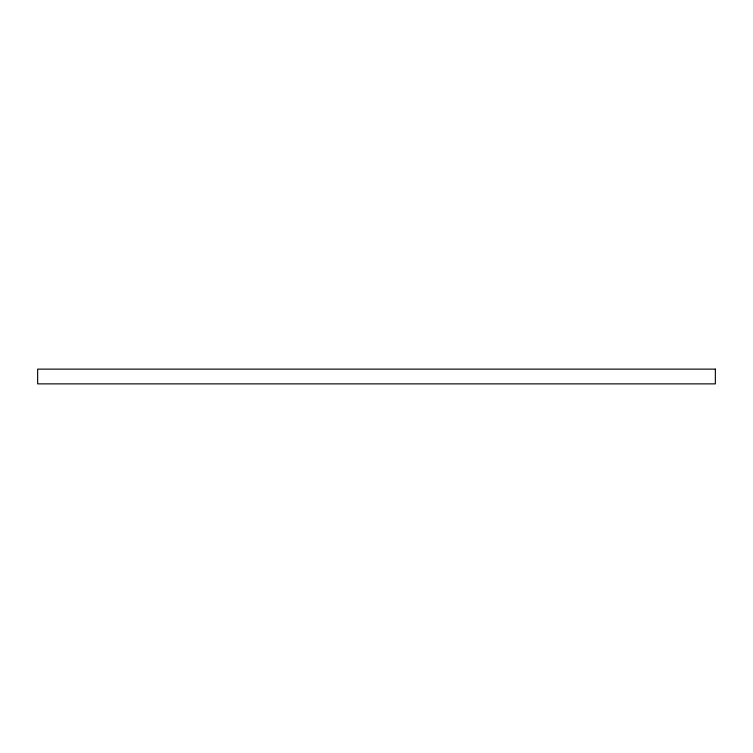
<?xml version="1.0" encoding="UTF-8"?>
<svg xmlns="http://www.w3.org/2000/svg" width="753" height="753" viewBox="0 0 753 753"><rect width="100%" height="100%" fill="white"/><g stroke="black" fill="none" stroke-linecap="round" stroke-linejoin="round"><path stroke-width="1.13" d="M715.35 369.13L37.65 369.13L37.65 383.87L715.35 383.87L715.35 369.13"/></g></svg>
